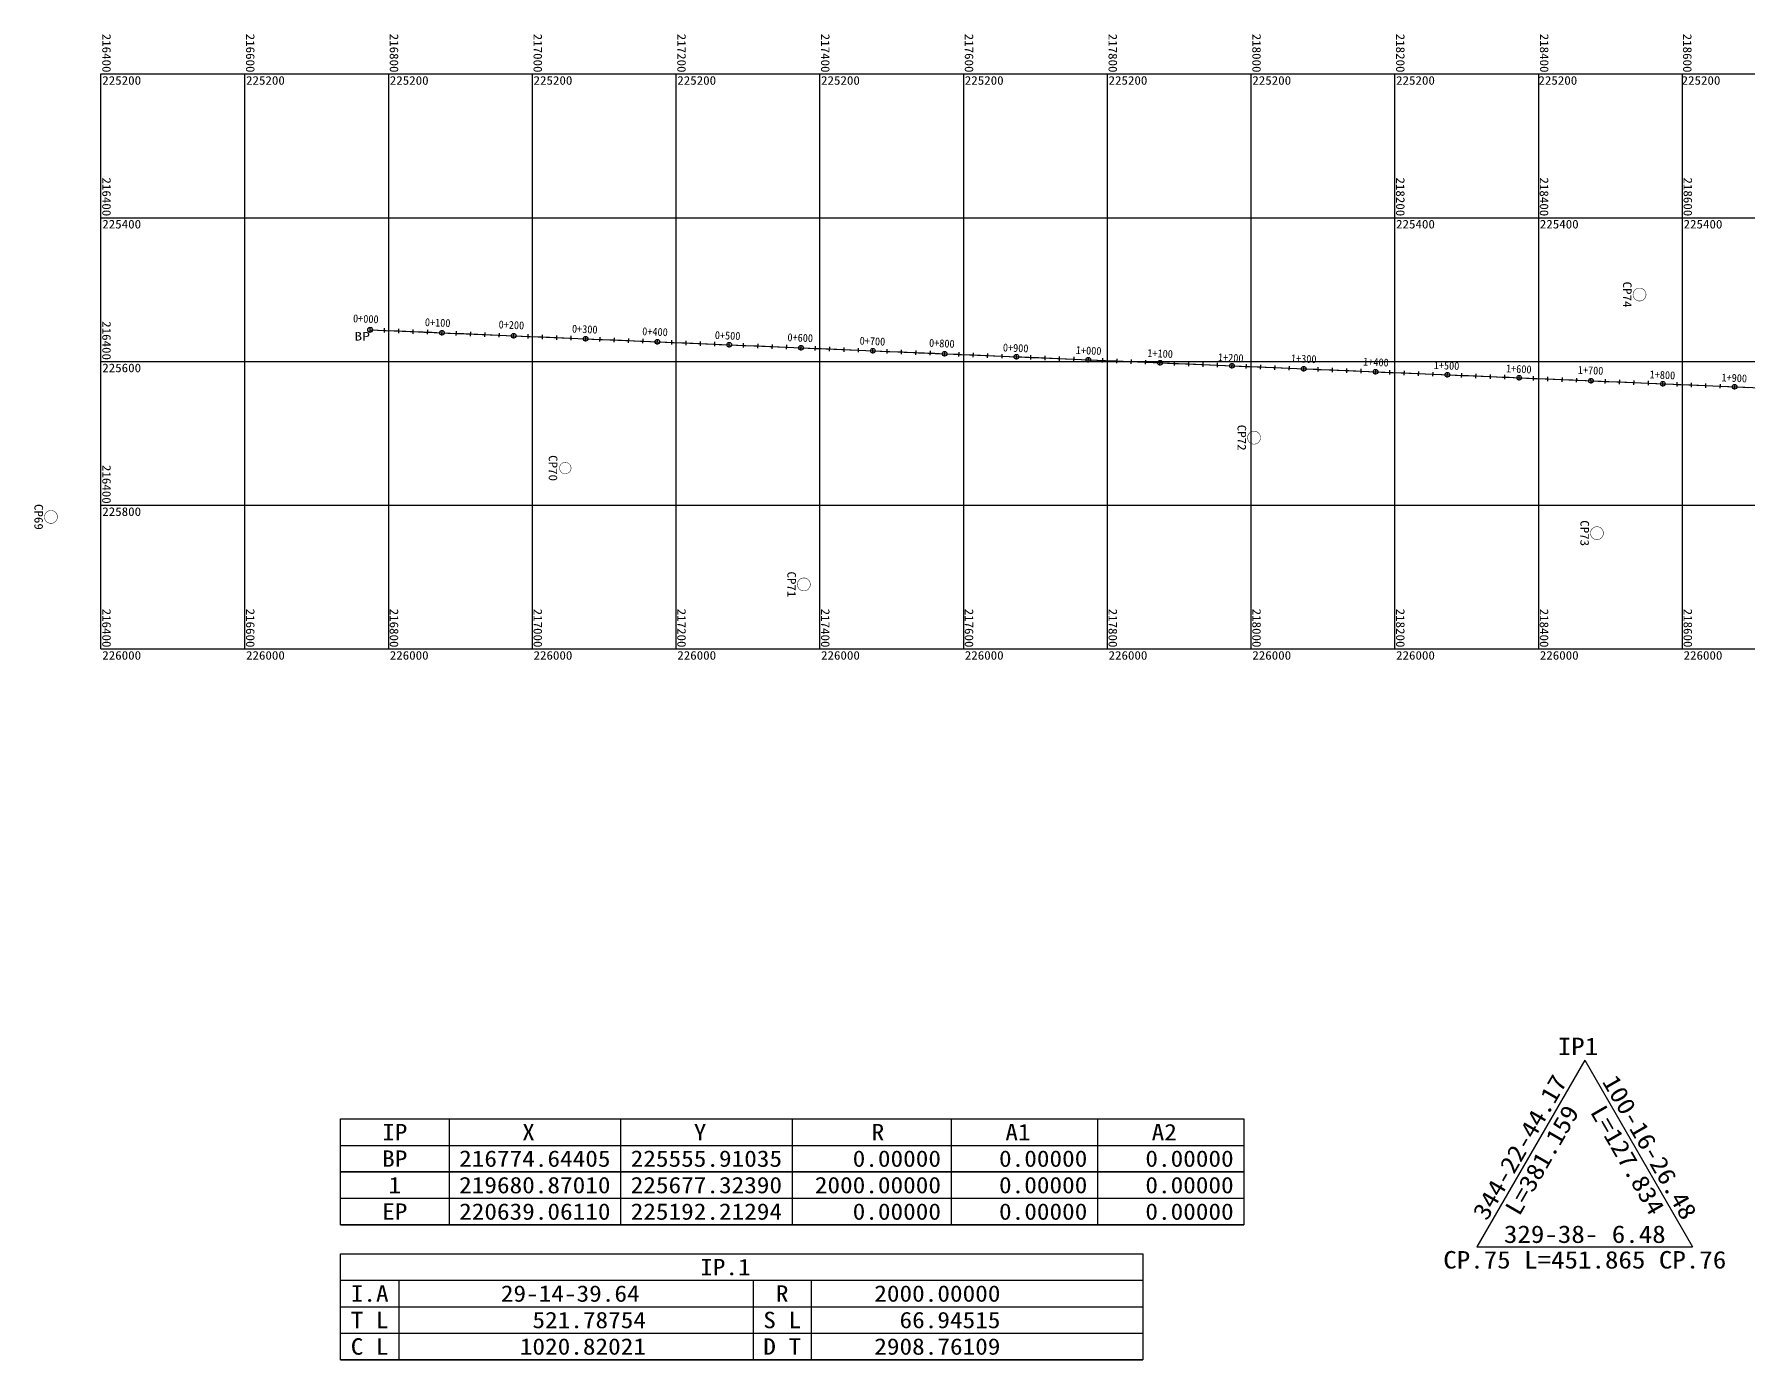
# Model space of a CAD drawing. Extents: x 227584 to 228525, y 219723 to 220217.
# Drawn here: x 227583.9 to 228060.7, y 219767.8 to 220136.6 of the extents above; entities that cross this region are included whole.
import ezdxf
from ezdxf.enums import TextEntityAlignment as Align

# ---------------------------------------------------------------- set-up
doc = ezdxf.new("R2010")
doc.units = 0
doc.header["$LTSCALE"] = 127
doc.header["$MEASUREMENT"] = 0
doc.layers.get('0').update_dxf_attribs({"linetype": 'CONTINUOUS'})
for name, color, linetype in [('CA-ALGN-CNTL', 2, 'CONTINUOUS'), ('CA-ALGN-IPLN', 1, 'CONTINUOUS'), ('CA-ALGN-IPSM', 2, 'CONTINUOUS'), ('CA-ALGN-STSM', 2, 'CONTINUOUS'), ('CA-ALGN-TEXT', 3, 'CONTINUOUS'), ('CA-LEAD', 1, 'CONTINUOUS'), ('CA-TABL-LIN1', 4, 'CONTINUOUS'), ('CA-TABL-LIN2', 1, 'CONTINUOUS'), ('CA-TABL-TEX1', 6, 'CONTINUOUS'), ('CA-TABL-TEX2', 3, 'CONTINUOUS'), ('CA-TEXT', 3, 'CONTINUOUS'), ('CV-GRID-LINE', 1, 'CONTINUOUS'), ('CV-GRID-TEXT', 4, 'CONTINUOUS'), ('CV-SURV-SYMB', 3, 'CONTINUOUS'), ('CV-SURV-TEXT', 3, 'CONTINUOUS')]:
    doc.layers.add(name, color=color, linetype=linetype)
doc.styles.add('GHS', font='DotumChe.ttf')
doc.styles.add('GTXT', font='DotumChe.ttf')

# ---------------------------------------------------------------- blocks, each defined once
blk = doc.blocks.new('CVSVCPM')
at = {"const_width": 0.15}
blk.add_lwpolyline([(0, 2, -1), (0, -2, -1), (0, 2)], format="xyb", dxfattribs=at)
at = {"style": 'GTXT', "flags": 1}
blk.add_attdef('NO', text='', height=2.5, dxfattribs=at).set_placement((0, 4.76), align=Align.MIDDLE)
blk = doc.blocks.new('CASTAMM')
blk.add_line((0, -1.5), (0, 1.5))
blk.add_circle((0, 0), 1.3)
at = {"style": 'GTXT', "flags": 1}
for tag, p in [('XSEC_DAT', (0, -6.85)), ('STA_DST', (0, -3.62))]:
    blk.add_attdef(tag, text='', height=2.5, dxfattribs=at).set_placement(p, align=Align.MIDDLE)
blk = doc.blocks.new('CAIPMRK')
at = {"const_width": 0.1}
blk.add_lwpolyline([(-2, 0, -1), (2, 0, -1)], format="xyb", close=True, dxfattribs=at)
blk.add_circle((0, 0), 1.5)
blk = doc.blocks.new('CASTAMS')
blk.add_line((0, -1.5), (0, 1.5))
at = {"style": 'GTXT', "flags": 1}
for tag, p in [('XSEC_DAT', (0, -6.9)), ('STA_DST', (0, -3.6))]:
    blk.add_attdef(tag, text='', height=2.5, dxfattribs=at).set_placement(p, align=Align.MIDDLE)

msp = doc.modelspace()

# ---------------------------------------------------------------- linework, layer by layer
at = {"layer": 'CA-ALGN-CNTL'}
msp.add_lwpolyline([(227677.38, 220054.41), (227681.38, 220054.24), (227685.37, 220054.07), (227689.37, 220053.91), (227692.01, 220053.8), (227692.31, 220053.78), (227692.61, 220053.77), (227692.91, 220053.76), (227693.37, 220053.74), (227693.94, 220053.72), (227693.98, 220053.71), (227694, 220053.71), (227694.44, 220053.69), (227694.6, 220053.69), (227697.36, 220053.57), (227698.98, 220053.5), (227699.08, 220053.5), (227699.24, 220053.49), (227699.32, 220053.49), (227699.5, 220053.48), (227701.36, 220053.41), (227703.44, 220053.32), (227705.35, 220053.24), (227709.35, 220053.07), (227713.35, 220052.9), (227717.34, 220052.74), (227721.34, 220052.57), (227725.34, 220052.4), (227729.33, 220052.24), (227733.33, 220052.07), (227737.07, 220051.91), (227737.17, 220051.91), (227737.33, 220051.9), (227737.73, 220051.89), (227738.03, 220051.87), (227739.11, 220051.83), (227739.4, 220051.82), (227741.32, 220051.74), (227742.02, 220051.71), (227745.32, 220051.57), (227749.32, 220051.4), (227752.61, 220051.26), (227753.31, 220051.24), (227753.53, 220051.23), (227757.31, 220051.07), (227759.45, 220050.98), (227759.93, 220050.96), (227761.31, 220050.9), (227765.3, 220050.73), (227769.3, 220050.57), (227773.3, 220050.4), (227774.49, 220050.35), (227777.29, 220050.23), (227781.29, 220050.07), (227785.28, 220049.9), (227787.28, 220049.82), (227789.28, 220049.73), (227793.28, 220049.57), (227797.27, 220049.4), (227799.29, 220049.31), (227801.27, 220049.23), (227801.83, 220049.21), (227802.35, 220049.19), (227802.85, 220049.17), (227805.27, 220049.06), (227809.26, 220048.9), (227813.26, 220048.73), (227817.26, 220048.56), (227821.25, 220048.4), (227825.17, 220048.23), (227825.25, 220048.23), (227825.49, 220048.22), (227825.95, 220048.2), (227826.85, 220048.16), (227829.25, 220048.06), (227829.99, 220048.03), (227830.75, 220048), (227831.64, 220047.96), (227832.54, 220047.93), (227832.68, 220047.92), (227833.24, 220047.9), (227834.42, 220047.85), (227834.56, 220047.84), (227835.24, 220047.81), (227835.84, 220047.79), (227837.24, 220047.73), (227840.92, 220047.58), (227841.12, 220047.57), (227841.24, 220047.56), (227841.4, 220047.56), (227841.74, 220047.54), (227845.23, 220047.39), (227849.23, 220047.23), (227853.23, 220047.06), (227857.02, 220046.9), (227857.22, 220046.89), (227857.66, 220046.88), (227857.74, 220046.87), (227858.72, 220046.83), (227859.52, 220046.8), (227860.28, 220046.77), (227860.42, 220046.76), (227860.7, 220046.75), (227861.22, 220046.73), (227861.72, 220046.71), (227863.42, 220046.64), (227865.22, 220046.56), (227866.57, 220046.5), (227867.13, 220046.48), (227869.21, 220046.39), (227873.21, 220046.23), (227877.2, 220046.06), (227877.94, 220046.03), (227881.2, 220045.89), (227885.2, 220045.73), (227888.65, 220045.58), (227888.87, 220045.57), (227889.19, 220045.56), (227889.55, 220045.54), (227893.19, 220045.39), (227897.19, 220045.22), (227901.18, 220045.06), (227902.18, 220045.02), (227902.32, 220045.01), (227905.18, 220044.89), (227909.18, 220044.72), (227913.17, 220044.56), (227917.17, 220044.39), (227921.17, 220044.22), (227925.16, 220044.06), (227926.68, 220043.99), (227929.16, 220043.89), (227933.16, 220043.72), (227937.15, 220043.55), (227940.35, 220043.42), (227940.65, 220043.41), (227940.79, 220043.4), (227941.15, 220043.39), (227945.15, 220043.22), (227948.66, 220043.07), (227948.66, 220043.07), (227949.14, 220043.05), (227949.74, 220043.03), (227951.66, 220042.95), (227953.14, 220042.89), (227957.14, 220042.72), (227958.79, 220042.65), (227959.03, 220042.64), (227961.13, 220042.55), (227961.21, 220042.55), (227961.59, 220042.53), (227961.83, 220042.52), (227964.57, 220042.41), (227964.63, 220042.41), (227965.13, 220042.39), (227969.12, 220042.22), (227973.12, 220042.05), (227975.52, 220041.95), (227975.62, 220041.95), (227976.92, 220041.89), (227976.96, 220041.89), (227977.06, 220041.89), (227977.1, 220041.89), (227977.12, 220041.89), (227977.18, 220041.88), (227977.24, 220041.88), (227977.26, 220041.88), (227977.32, 220041.88), (227981.11, 220041.72), (227982.91, 220041.64), (227983.03, 220041.64), (227985.11, 220041.55), (227989.11, 220041.38), (227992.36, 220041.25), (227992.42, 220041.25), (227992.96, 220041.22), (227993, 220041.22), (227993.1, 220041.22), (227994.14, 220041.17), (227994.32, 220041.17), (227997.1, 220041.05), (228001.1, 220040.88), (228004.73, 220040.73), (228004.77, 220040.73), (228005.09, 220040.72), (228009.09, 220040.55), (228010.89, 220040.47), (228011.29, 220040.46), (228011.99, 220040.43), (228013.09, 220040.38), (228013.51, 220040.36), (228015.76, 220040.27), (228017.08, 220040.22), (228021.08, 220040.05), (228025.08, 220039.88), (228029.07, 220039.71), (228033.07, 220039.55), (228037.07, 220039.38), (228040.06, 220039.26), (228041.06, 220039.21), (228045.06, 220039.05), (228049.05, 220038.88), (228053.05, 220038.71), (228057.05, 220038.55), (228059.35, 220038.45), (228059.51, 220038.44), (228061.04, 220038.38)], dxfattribs=at)
at = {"layer": 'CA-ALGN-IPLN'}
msp.add_line((227677.38, 220054.41), (228258.62, 220030.12), dxfattribs=at)
at = {"layer": 'CA-LEAD'}
for p, q in [((228015.36, 219851.11), (227985.36, 219799.15)), ((228015.36, 219851.11), (228045.36, 219799.15)), ((227985.36, 219799.15), (228045.36, 219799.15))]:
    msp.add_line(p, q, dxfattribs=at)
at = {"layer": 'CA-TABL-LIN1'}
for p, q in [((227669.15, 219834.81), (227920.46, 219834.81)), ((227669.15, 219805.33), (227669.15, 219834.81)), ((227920.46, 219834.81), (227920.46, 219805.33)), ((227669.15, 219827.44), (227920.46, 219827.44)), ((227920.46, 219805.33), (227669.15, 219805.33)), ((227669.15, 219805.33), (227920.46, 219805.33)), ((227669.18, 219797.26), (227892.42, 219797.26)), ((227669.18, 219767.78), (227669.18, 219797.26)), ((227892.42, 219797.26), (227892.42, 219767.78)), ((227669.18, 219789.89), (227892.42, 219789.89)), ((227892.42, 219767.78), (227669.18, 219767.78)), ((227669.18, 219767.78), (227892.42, 219767.78))]:
    msp.add_line(p, q, dxfattribs=at)
at = {"layer": 'CA-TABL-LIN2'}
for p, q in [((227699.33, 219834.81), (227699.33, 219805.33)), ((227747.07, 219834.81), (227747.07, 219805.33)), ((227794.81, 219834.81), (227794.81, 219805.33)), ((227839.03, 219834.81), (227839.03, 219805.33)), ((227879.75, 219834.81), (227879.75, 219805.33)), ((227920.46, 219820.07), (227669.15, 219820.07)), ((227669.15, 219820.07), (227920.46, 219820.07)), ((227669.15, 219820.07), (227920.46, 219820.07)), ((227669.15, 219812.7), (227920.46, 219812.7)), ((227685.33, 219789.89), (227685.33, 219767.78)), ((227783.96, 219789.89), (227783.96, 219767.78)), ((227800.11, 219789.89), (227800.11, 219767.78)), ((227669.18, 219782.52), (227892.42, 219782.52)), ((227669.18, 219775.15), (227892.42, 219775.15))]:
    msp.add_line(p, q, dxfattribs=at)
at = {"layer": 'CV-GRID-LINE'}
for p, q in [((227602.45, 219965.59), (227602.45, 220125.59)), ((227602.45, 220125.59), (227722.45, 220125.59)), ((227642.45, 220125.59), (227642.45, 219965.59)), ((227682.45, 220125.59), (227682.45, 220085.59)), ((227722.45, 220125.59), (227762.45, 220125.59)), ((227722.45, 220125.59), (227722.45, 220085.59)), ((227762.45, 220125.59), (227802.45, 220125.59)), ((227762.45, 220125.59), (227762.45, 220085.59)), ((227802.45, 220125.59), (227842.45, 220125.59)), ((227802.45, 220125.59), (227802.45, 220085.59)), ((227842.45, 220125.59), (227882.45, 220125.59)), ((227842.45, 220125.59), (227842.45, 220085.59)), ((227882.45, 220125.59), (227922.45, 220125.59)), ((227882.45, 220125.59), (227882.45, 220085.59)), ((227922.45, 220125.59), (227962.45, 220125.59)), ((227922.45, 220125.59), (227922.45, 220085.59)), ((227962.45, 220125.59), (228122.45, 220125.59)), ((227962.45, 220125.59), (227962.45, 220085.59)), ((228002.45, 220125.59), (228002.45, 220045.59)), ((228042.45, 220125.59), (228042.45, 220045.59)), ((227602.45, 220085.59), (227722.45, 220085.59)), ((227682.45, 220085.59), (227682.45, 220045.59)), ((227722.45, 220085.59), (227762.45, 220085.59)), ((227722.45, 220085.59), (227722.45, 220045.59)), ((227762.45, 220085.59), (227802.45, 220085.59)), ((227762.45, 220085.59), (227762.45, 220045.59)), ((227802.45, 220085.59), (227842.45, 220085.59)), ((227802.45, 220085.59), (227802.45, 220045.59)), ((227842.45, 220085.59), (227882.45, 220085.59)), ((227842.45, 220085.59), (227842.45, 220045.59)), ((227842.45, 220085.59), (227882.45, 220085.59)), ((227842.45, 220085.59), (227842.45, 220045.59)), ((227882.45, 220085.59), (227922.45, 220085.59)), ((227882.45, 220085.59), (227882.45, 220045.59)), ((227882.45, 220085.59), (227922.45, 220085.59)), ((227882.45, 220085.59), (227882.45, 220045.59)), ((227922.45, 220085.59), (227962.45, 220085.59)), ((227922.45, 220085.59), (227922.45, 220045.59)), ((227922.45, 220085.59), (227962.45, 220085.59)), ((227922.45, 220085.59), (227922.45, 220045.59)), ((227962.45, 220085.59), (228002.45, 220085.59)), ((227962.45, 220085.59), (227962.45, 220045.59)), ((227962.45, 220085.59), (227962.45, 220045.59)), ((228002.45, 220085.59), (228042.45, 220085.59)), ((228042.45, 220085.59), (228082.45, 220085.59)), ((227602.45, 220045.59), (228122.45, 220045.59)), ((227682.45, 220045.59), (227682.45, 220005.59)), ((227722.45, 220045.59), (227722.45, 220005.59)), ((227762.45, 220045.59), (227762.45, 220005.59)), ((227802.45, 220045.59), (227802.45, 220005.59)), ((227842.45, 220045.59), (227842.45, 220005.59)), ((227842.45, 220045.59), (227842.45, 220005.59)), ((227882.45, 220045.59), (227882.45, 220005.59)), ((227882.45, 220045.59), (227882.45, 220005.59)), ((227922.45, 220045.59), (227922.45, 220005.59)), ((227922.45, 220045.59), (227922.45, 220005.59)), ((227962.45, 220045.59), (227962.45, 220005.59)), ((227962.45, 220045.59), (227962.45, 220005.59)), ((228002.45, 220045.59), (228002.45, 220005.59)), ((228042.45, 220045.59), (228042.45, 220005.59)), ((227602.45, 220005.59), (227722.45, 220005.59)), ((227682.45, 220005.59), (227682.45, 219965.59)), ((227722.45, 220005.59), (227762.45, 220005.59)), ((227722.45, 220005.59), (227722.45, 219965.59)), ((227762.45, 220005.59), (227802.45, 220005.59)), ((227762.45, 220005.59), (227762.45, 219965.59)), ((227802.45, 220005.59), (227842.45, 220005.59)), ((227802.45, 220005.59), (227802.45, 219965.59)), ((227842.45, 220005.59), (227882.45, 220005.59)), ((227842.45, 220005.59), (227842.45, 219965.59)), ((227842.45, 220005.59), (227882.45, 220005.59)), ((227842.45, 220005.59), (227842.45, 219965.59)), ((227882.45, 220005.59), (227922.45, 220005.59)), ((227882.45, 220005.59), (227882.45, 219965.59)), ((227882.45, 220005.59), (227922.45, 220005.59)), ((227882.45, 220005.59), (227882.45, 219965.59)), ((227922.45, 220005.59), (227962.45, 220005.59)), ((227922.45, 220005.59), (227922.45, 219965.59)), ((227922.45, 220005.59), (227962.45, 220005.59)), ((227922.45, 220005.59), (227922.45, 219965.59)), ((227962.45, 220005.59), (228002.45, 220005.59)), ((227962.45, 220005.59), (227962.45, 219965.59)), ((227962.45, 220005.59), (227962.45, 219965.59)), ((228002.45, 220005.59), (228042.45, 220005.59)), ((228002.45, 220005.59), (228002.45, 219965.59)), ((228042.45, 220005.59), (228082.45, 220005.59)), ((228042.45, 220005.59), (228042.45, 219965.59)), ((227602.45, 219965.59), (227642.45, 219965.59)), ((227642.45, 219965.59), (227682.45, 219965.59)), ((227682.45, 219965.59), (227722.45, 219965.59)), ((227722.45, 219965.59), (227762.45, 219965.59)), ((227762.45, 219965.59), (227802.45, 219965.59)), ((227802.45, 219965.59), (227842.45, 219965.59)), ((227842.45, 219965.59), (227882.45, 219965.59)), ((227842.45, 219965.59), (227882.45, 219965.59)), ((227882.45, 219965.59), (227922.45, 219965.59)), ((227882.45, 219965.59), (227922.45, 219965.59)), ((227922.45, 219965.59), (227962.45, 219965.59)), ((227922.45, 219965.59), (227962.45, 219965.59)), ((227962.45, 219965.59), (228002.45, 219965.59)), ((228002.45, 219965.59), (228042.45, 219965.59)), ((228042.45, 219965.59), (228082.45, 219965.59))]:
    msp.add_line(p, q, dxfattribs=at)

# ---------------------------------------------------------------- block references
at = {"layer": 'CA-ALGN-IPSM', "xscale": 0.4300000000017301, "yscale": 0.4299999999930151, "rotation": 197.4240677794195}
msp.add_blockref('CAIPMRK', (227677.38, 220054.41), dxfattribs=at)
at = {"layer": 'CA-ALGN-STSM', "yscale": 0.5}
for p, xscale, rotation in [((227677.38, 220054.41), 0.4999999999897337, 357.6077505471036), ((227697.36, 220053.57), 0.5000000000146118, 357.6077827585593), ((227717.34, 220052.74), 0.4999999999885189, 357.6077505504358), ((227737.33, 220051.9), 0.5000000000042378, 357.6077708019286), ((227757.31, 220051.07), 0.5000000000146118, 357.6077827585593), ((227777.29, 220050.23), 0.500000000013397, 357.6077827618915), ((227797.28, 220049.4), 0.4999999999855333, 357.6077827584201), ((227817.26, 220048.56), 0.4999999999885189, 357.6077505504358), ((227837.24, 220047.73), 0.5000000000042378, 357.6077708019286), ((227857.22, 220046.89), 0.5000000000146118, 357.6077827585593), ((227877.21, 220046.06), 0.5000000000146118, 357.6077827585593), ((227897.19, 220045.22), 0.5000000000146118, 357.6077827585593), ((227917.17, 220044.39), 0.4999999999897337, 357.6077505471036), ((227937.15, 220043.55), 0.5000000000042378, 357.6077708019286), ((227957.14, 220042.72), 0.5000000000057448, 357.2875232007511), ((227977.12, 220041.88), 0.5000000000039173, 357.6396906616617), ((227997.1, 220041.05), 0.5000000000006275, 357.639577544051), ((228017.08, 220040.21), 0.49999999999355, 0.5031362199029664), ((228037.07, 220039.38), 0.500000000003023, 357.6077708052607), ((228057.05, 220038.55), 0.5000000000146118, 357.6077827585593)]:
    msp.add_blockref('CASTAMM', p, dxfattribs=dict(at, xscale=xscale, rotation=rotation))
at = {"layer": 'CA-ALGN-STSM', "yscale": 0.3999999999941792, "zscale": 0.4}
for p, xscale, rotation in [((227681.38, 220054.24), 0.400000000004659, 357.6077827626897), ((227685.37, 220054.07), 0.3999999999980606, 357.6077708002277), ((227689.37, 220053.91), 0.4000000000058738, 357.6077827585246), ((227693.37, 220053.74), 0.4000000000058738, 357.6077827585246), ((227701.36, 220053.41), 0.4000000000058738, 357.6077827585246), ((227705.35, 220053.24), 0.4000000000058738, 357.6077827585246), ((227709.35, 220053.07), 0.4000000000058738, 357.6077827585246), ((227713.35, 220052.9), 0.3999999999980606, 357.6077708002277), ((227721.34, 220052.57), 0.4000000000055006, 357.6074965323969), ((227725.34, 220052.4), 0.3999999999981044, 357.6074845741001), ((227729.33, 220052.24), 0.3999999999981044, 357.6074845741001), ((227733.33, 220052.07), 0.4000000000058738, 357.6077827585246), ((227741.32, 220051.74), 0.3999999999980606, 357.6077708002277), ((227745.32, 220051.57), 0.4000000000058738, 357.6077827585246), ((227749.32, 220051.4), 0.4000000000058738, 357.6077827585246), ((227753.31, 220051.24), 0.4000000000058738, 357.6077827585246), ((227761.31, 220050.9), 0.4000000000058738, 357.6077827585246), ((227765.3, 220050.73), 0.400000000004659, 357.6077827626897), ((227769.3, 220050.57), 0.3999999999980606, 357.6077708002277), ((227773.3, 220050.4), 0.400000000004659, 357.6077827626897), ((227781.29, 220050.07), 0.400000000004659, 357.6077827626897), ((227785.28, 220049.9), 0.3999999999968458, 357.6077708043929), ((227789.28, 220049.73), 0.4000000000058738, 357.6077827585246), ((227793.28, 220049.57), 0.4000000000058738, 357.6077827585246), ((227801.27, 220049.23), 0.4000000000058738, 357.6077827585246), ((227805.27, 220049.06), 0.4000000000058738, 357.6077827585246), ((227809.26, 220048.9), 0.4000000000058738, 357.6077827585246), ((227813.26, 220048.73), 0.3999999999980606, 357.6077708002277), ((227821.25, 220048.4), 0.4000000000055006, 357.6074965323969), ((227825.25, 220048.23), 0.3999999999981044, 357.6074845741001), ((227829.25, 220048.06), 0.3999999999981044, 357.6074845741001), ((227833.24, 220047.9), 0.4000000000058738, 357.6077827585246), ((227841.24, 220047.56), 0.3999999999980606, 357.6077708002277), ((227845.23, 220047.39), 0.4000000000058738, 357.6077827585246), ((227849.23, 220047.23), 0.4000000000058738, 357.6077827585246), ((227853.23, 220047.06), 0.4000000000058738, 357.6077827585246), ((227861.22, 220046.73), 0.4000000000058738, 357.6077827585246), ((227865.22, 220046.56), 0.4000000000058738, 357.6077827585246), ((227869.21, 220046.39), 0.3999999999980606, 357.6077708002277), ((227873.21, 220046.23), 0.4000000000058738, 357.6077827585246), ((227881.2, 220045.89), 0.4000000000058738, 357.6077827585246), ((227885.2, 220045.73), 0.3999999999980606, 357.6077708002277), ((227889.19, 220045.56), 0.4000000000058738, 357.6077827585246), ((227893.19, 220045.39), 0.4000000000058738, 357.6077827585246), ((227901.18, 220045.06), 0.4000000000058738, 357.6077827585246), ((227905.18, 220044.89), 0.400000000004659, 357.6077827626897), ((227909.18, 220044.72), 0.4000000000058738, 357.6077827585246), ((227913.17, 220044.56), 0.3999999999968458, 357.6077708043929), ((227921.17, 220044.22), 0.4000000000067155, 357.6074965282317), ((227925.16, 220044.06), 0.3999999999993193, 357.6074845699349), ((227929.16, 220043.89), 0.4000000000055006, 357.6074965323969), ((227933.16, 220043.72), 0.400000000004659, 357.6077827626897), ((227941.15, 220043.39), 0.3999999999980606, 357.6077708002277), ((227945.15, 220043.22), 0.4000000000058738, 357.6077827585246), ((227949.14, 220043.05), 0.400000000004659, 357.6077827626897), ((227953.14, 220042.89), 0.4000000000058738, 357.6077827585246), ((227961.13, 220042.55), 0.4000000000058738, 357.6077827585246), ((227965.13, 220042.39), 0.4000000000058738, 357.6077827585246), ((227969.12, 220042.22), 0.3999999999980606, 357.6077708002277), ((227973.12, 220042.05), 0.4000000000058738, 357.6077827585246), ((227981.11, 220041.72), 0.4000000000058738, 357.6077827585246), ((227985.11, 220041.55), 0.3999999999980606, 357.6077708002277), ((227989.11, 220041.38), 0.4000000000058738, 357.6077827585246), ((227993.1, 220041.22), 0.4000000000058738, 357.6077827585246), ((228001.1, 220040.88), 0.4000000000058738, 357.6077827585246), ((228005.09, 220040.72), 0.4000000000058738, 357.6077827585246), ((228009.09, 220040.55), 0.400000000004659, 357.6077827626897), ((228013.09, 220040.38), 0.3999999999968458, 357.6077708043929), ((228021.08, 220040.05), 0.4000000000067155, 357.6074965282317), ((228025.08, 220039.88), 0.3999999999993193, 357.6074845699349), ((228029.07, 220039.71), 0.400000000004659, 357.6077827626897), ((228033.07, 220039.55), 0.400000000004659, 357.6077827626897), ((228041.06, 220039.21), 0.3999999999968458, 357.6077708043929), ((228045.06, 220039.05), 0.4000000000058738, 357.6077827585246), ((228049.05, 220038.88), 0.400000000004659, 357.6077827626897), ((228053.05, 220038.71), 0.4000000000058738, 357.6077827585246)]:
    msp.add_blockref('CASTAMS', p, dxfattribs=dict(at, xscale=xscale, rotation=rotation))
at = {"layer": 'CV-SURV-SYMB'}
for p, xscale, yscale in [((228030.59, 220064.2), 0.8999999999999773, 0.8999999999999986), ((227923.33, 220024.37), 0.8999999999999773, 0.8999999999999986), ((227731.69, 220015.91), 0.8, 0.8), ((227588.57, 220002.32), 0.9, 0.9), ((228018.74, 219997.8), 0.8999999999999773, 0.8999999999999999), ((227798.06, 219983.54), 0.9000000000000057, 0.8999999999999986)]:
    msp.add_blockref('CVSVCPM', p, dxfattribs=dict(at, xscale=xscale, yscale=yscale))

# ---------------------------------------------------------------- texts
at = {"layer": 'CA-ALGN-TEXT', "style": 'GHS'}
for s, rotation, p in [('   0+000', 357.6077, (227668.33, 220056.68)), ('   0+100', 357.6077, (227688.32, 220055.63)), ('0+200', 357.6078, (227713.09, 220054.8)), ('0+300', 357.6078, (227733.51, 220053.63)), ('0+400', 357.6078, (227753.05, 220052.91)), ('0+500', 357.6077, (227773.26, 220051.85)), ('0+600', 357.6078, (227793.46, 220051.24)), ('0+700', 357.6078, (227813.55, 220050.29)), ('0+800', 357.6077, (227832.87, 220049.68)), ('0+900', 357.6077, (227853.41, 220048.4)), ('1+000', 357.6078, (227873.72, 220047.68)), ('1+100', 357.6078, (227893.6, 220046.84)), ('1+200', 357.6078, (227913.25, 220045.67)), ('1+300', 357.6077, (227933.56, 220045.39)), ('1+400', 357.6078, (227953.65, 220044.45)), ('1+500', 357.61, (227973.3, 220043.5)), ('1+600', 357.6078, (227993.4, 220042.56)), ('1+700', 357.6077, (228013.38, 220042.17)), ('1+800', 357.6077, (228033.36, 220040.89)), ('1+900', 357.6078, (228053.35, 220040.05))]:
    msp.add_text(s, height=2.2, rotation=rotation, dxfattribs=at).set_placement(p)
for s, height, width, p, p2 in [('BP   ', 2.4, 1.320117, (227673, 220051.4), (227683.8, 220051.4)), ('  IP1', 4.875, 1.128305, (228000.32, 219852.54), (228019.07, 219852.54)), ('CP.75', 4.875, 1.128305, (227975.98, 219793.15), (227994.73, 219793.15)), ('CP.76', 4.875, 1.128305, (228035.98, 219793.15), (228054.73, 219793.15))]:
    msp.add_text(s, height=height, dxfattribs=dict(at, width=width)).set_placement(p, p2, align=Align.FIT)
at = {"layer": 'CA-TABL-TEX1', "style": 'GHS', "width": 1.128305}
for s, height, p, p2 in [('IP', 4.563, (227680.73, 219828.84), (227687.75, 219828.84)), ('X', 4.56, (227719.69, 219828.84), (227723.2, 219828.84)), ('Y', 4.56, (227767.43, 219828.84), (227770.94, 219828.84)), ('R', 4.56, (227816.92, 219828.84), (227820.43, 219828.84)), ('A1', 4.563, (227854.13, 219828.84), (227861.15, 219828.84)), ('A2', 4.563, (227894.84, 219828.84), (227901.86, 219828.84)), ('BP', 4.563, (227680.73, 219821.47), (227687.75, 219821.47)), ('1', 4.56, (227682.49, 219814.1), (227686, 219814.1)), ('EP', 4.563, (227680.73, 219806.73), (227687.75, 219806.73)), ('IP.1', 4.563, (227769.22, 219791.29), (227783.26, 219791.29))]:
    msp.add_text(s, height=height, dxfattribs=at).set_placement(p, p2, align=Align.FIT)
at = {"layer": 'CA-TABL-TEX2', "style": 'GHS', "width": 1.128305}
for s, height, p, p2 in [('216774.64405', 4.563, (227702.14, 219821.47), (227744.26, 219821.47)), ('225555.91035', 4.563, (227749.88, 219821.47), (227792, 219821.47)), ('    0.00000', 4.563, (227797.61, 219821.47), (227836.22, 219821.47)), ('   0.00000', 4.563, (227841.84, 219821.47), (227876.94, 219821.47)), ('   0.00000', 4.563, (227882.56, 219821.47), (227917.66, 219821.47)), ('219680.87010', 4.563, (227702.14, 219814.1), (227744.26, 219814.1)), ('225677.32390', 4.563, (227749.88, 219814.1), (227792, 219814.1)), (' 2000.00000', 4.563, (227797.61, 219814.1), (227836.22, 219814.1)), ('   0.00000', 4.563, (227841.84, 219814.1), (227876.94, 219814.1)), ('   0.00000', 4.563, (227882.56, 219814.1), (227917.66, 219814.1)), ('220639.06110', 4.563, (227702.14, 219806.73), (227744.26, 219806.73)), ('225192.21294', 4.563, (227749.88, 219806.73), (227792, 219806.73)), ('    0.00000', 4.563, (227797.61, 219806.73), (227836.22, 219806.73)), ('   0.00000', 4.563, (227841.84, 219806.73), (227876.94, 219806.73)), ('   0.00000', 4.563, (227882.56, 219806.73), (227917.66, 219806.73)), ('I.A', 4.563, (227671.99, 219783.92), (227682.52, 219783.92)), ('29-14-39.64', 4.563, (227713.76, 219783.92), (227752.37, 219783.92)), ('29-14-39.64', 4.563, (227713.76, 219783.92), (227752.37, 219783.92)), ('R', 4.56, (227790.28, 219783.92), (227793.79, 219783.92)), ('  2000.00000', 4.563, (227810.64, 219783.92), (227852.76, 219783.92)), ('S L', 4.563, (227786.77, 219776.55), (227797.3, 219776.55)), ('T L', 4.563, (227671.99, 219776.55), (227682.52, 219776.55)), ('   521.78754', 4.563, (227712.01, 219776.55), (227754.13, 219776.55)), ('    66.94515', 4.563, (227810.64, 219776.55), (227852.76, 219776.55)), ('C L', 4.563, (227671.99, 219769.18), (227682.52, 219769.18)), ('  1020.82021', 4.563, (227712.01, 219769.18), (227754.13, 219769.18)), ('D T', 4.563, (227786.77, 219769.18), (227797.3, 219769.18)), ('  2908.76109', 4.563, (227810.64, 219769.18), (227852.76, 219769.18))]:
    msp.add_text(s, height=height, dxfattribs=at).set_placement(p, p2, align=Align.FIT)
at = {"layer": 'CA-TEXT', "style": 'GHS', "width": 1.128305}
for s, rotation, p, p2 in [('344-22-44.17', 60, (227988.13, 219806.21), (228010.63, 219845.18)), ('100-16-26.48', 300, (228020.08, 219845.18), (228042.58, 219806.21)), ('L=381.159', 60, (227997.12, 219807.52), (228013.99, 219836.75)), ('L=127.834', 300, (228016.72, 219836.75), (228033.6, 219807.52))]:
    msp.add_text(s, height=4.875, rotation=rotation, dxfattribs=at).set_placement(p, p2, align=Align.FIT)
for s, p, p2 in [('329-38- 6.48', (227992.86, 219800.28), (228037.86, 219800.28)), ('L=451.865', (227998.48, 219793.15), (228032.23, 219793.15))]:
    msp.add_text(s, height=4.875, dxfattribs=at).set_placement(p, p2, align=Align.FIT)
at = {"layer": 'CV-GRID-TEXT', "style": 'GHS', "width": 1.100098}
for s, p, p2 in [('216400', (227602.85, 220136.79), (227602.85, 220125.99)), ('216600', (227642.85, 220136.79), (227642.85, 220125.99)), ('216800', (227682.85, 220136.79), (227682.85, 220125.99)), ('217000', (227722.85, 220136.79), (227722.85, 220125.99)), ('217200', (227762.85, 220136.79), (227762.85, 220125.99)), ('217400', (227802.85, 220136.79), (227802.85, 220125.99)), ('217600', (227842.85, 220136.79), (227842.85, 220125.99)), ('217800', (227882.85, 220136.79), (227882.85, 220125.99)), ('218000', (227922.85, 220136.79), (227922.85, 220125.99)), ('218200', (227962.85, 220136.79), (227962.85, 220125.99)), ('218400', (228002.89, 220136.79), (228002.89, 220125.99)), ('218600', (228042.71, 220136.79), (228042.71, 220125.99)), ('216400', (227602.85, 220096.79), (227602.85, 220085.99)), ('218200', (227962.85, 220096.79), (227962.85, 220085.99)), ('218400', (228002.85, 220096.79), (228002.85, 220085.99)), ('218600', (228042.85, 220096.79), (228042.85, 220085.99)), ('216400', (227602.85, 220056.79), (227602.85, 220045.99)), ('216400', (227602.85, 220016.79), (227602.85, 220005.99)), ('216400', (227602.85, 219976.79), (227602.85, 219965.99)), ('216600', (227642.85, 219976.79), (227642.85, 219965.99)), ('216800', (227682.85, 219976.79), (227682.85, 219965.99)), ('217000', (227722.85, 219976.79), (227722.85, 219965.99)), ('217200', (227762.85, 219976.79), (227762.85, 219965.99)), ('217400', (227802.85, 219976.79), (227802.85, 219965.99)), ('217600', (227842.85, 219976.79), (227842.85, 219965.99)), ('217800', (227882.85, 219976.79), (227882.85, 219965.99)), ('218000', (227922.85, 219976.79), (227922.85, 219965.99)), ('218200', (227962.85, 219976.79), (227962.85, 219965.99)), ('218400', (228002.85, 219976.79), (228002.85, 219965.99)), ('218600', (228042.85, 219976.79), (228042.85, 219965.99))]:
    msp.add_text(s, height=2.4, rotation=270, dxfattribs=at).set_placement(p, p2, align=Align.FIT)
for s, p, p2 in [('225200', (227602.85, 220122.59), (227613.65, 220122.59)), ('225200', (227642.85, 220122.59), (227653.65, 220122.59)), ('225200', (227682.85, 220122.59), (227693.65, 220122.59)), ('225200', (227722.85, 220122.59), (227733.65, 220122.59)), ('225200', (227762.85, 220122.59), (227773.65, 220122.59)), ('225200', (227802.85, 220122.59), (227813.65, 220122.59)), ('225200', (227842.85, 220122.59), (227853.65, 220122.59)), ('225200', (227882.85, 220122.59), (227893.65, 220122.59)), ('225200', (227922.85, 220122.59), (227933.65, 220122.59)), ('225200', (227962.85, 220122.59), (227973.65, 220122.59)), ('225200', (228002.46, 220122.59), (228013.26, 220122.59)), ('225200', (228042.29, 220122.59), (228053.09, 220122.59)), ('225400', (227602.85, 220082.59), (227613.65, 220082.59)), ('225400', (227962.85, 220082.59), (227973.65, 220082.59)), ('225400', (228002.85, 220082.59), (228013.65, 220082.59)), ('225400', (228042.85, 220082.59), (228053.65, 220082.59)), ('225600', (227602.85, 220042.59), (227613.65, 220042.59)), ('225800', (227602.85, 220002.59), (227613.65, 220002.59)), ('226000', (227602.85, 219962.59), (227613.65, 219962.59)), ('226000', (227642.85, 219962.59), (227653.65, 219962.59)), ('226000', (227682.85, 219962.59), (227693.65, 219962.59)), ('226000', (227722.85, 219962.59), (227733.65, 219962.59)), ('226000', (227762.85, 219962.59), (227773.65, 219962.59)), ('226000', (227802.85, 219962.59), (227813.65, 219962.59)), ('226000', (227842.85, 219962.59), (227853.65, 219962.59)), ('226000', (227882.85, 219962.59), (227893.65, 219962.59)), ('226000', (227922.85, 219962.59), (227933.65, 219962.59)), ('226000', (227962.85, 219962.59), (227973.65, 219962.59)), ('226000', (228002.85, 219962.59), (228013.65, 219962.59)), ('226000', (228042.85, 219962.59), (228053.65, 219962.59))]:
    msp.add_text(s, height=2.4, dxfattribs=at).set_placement(p, p2, align=Align.FIT)
at = {"layer": 'CV-SURV-TEXT', "style": 'GHS', "width": 1.100098}
for s, p, p2 in [('CP74', (228025.99, 220067.8), (228025.99, 220060.6)), ('CP72', (227918.73, 220027.97), (227918.73, 220020.77)), ('CP70', (227727.09, 220019.51), (227727.09, 220012.31)), ('CP69', (227583.97, 220005.92), (227583.97, 219998.72)), ('CP73', (228014.14, 220001.4), (228014.14, 219994.2)), ('CP71', (227793.46, 219987.14), (227793.46, 219979.94))]:
    msp.add_text(s, height=2.4, rotation=270, dxfattribs=at).set_placement(p, p2, align=Align.FIT)

doc.saveas('drawing.dxf')
